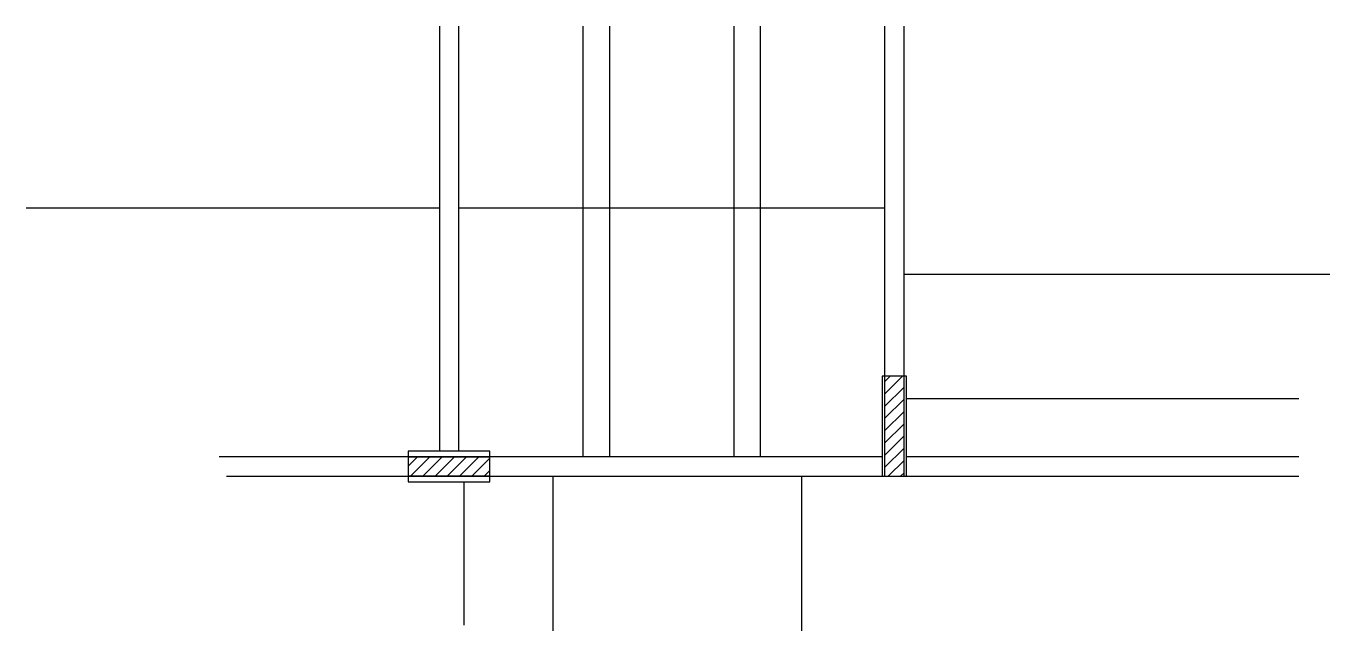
# Model space of a CAD drawing. Header units: metres. Extents: x 3840 to 5119, y 2526 to 3120.
import ezdxf

# ---------------------------------------------------------------- set-up
doc = ezdxf.new("R2010")
doc.units = ezdxf.units.M
for name, color, linetype in [('3', 7, 'Continuous'), ('7', 7, 'Continuous'), ('Painéis', 7, 'Continuous')]:
    doc.layers.add(name, color=color, linetype=linetype)

msp = doc.modelspace()

# ---------------------------------------------------------------- linework, layer by layer
at = {"layer": '3', "color": 7, "lineweight": 25}
for p, q in [((4682.2, 2758.7), (4699.6, 2776.2)), ((4682.2, 2770.7), (4687.6, 2776.2)), ((4682.2, 2746.7), (4701.2, 2765.7)), ((4682.2, 2734.7), (4701.2, 2753.7)), ((4682.2, 2722.6), (4701.2, 2741.6)), ((4682.2, 2710.6), (4701.2, 2729.6)), ((4682.2, 2698.6), (4701.2, 2717.6)), ((4682.2, 2686.6), (4701.2, 2705.6)), ((4214.7, 2687.9), (4223.9, 2697.2)), ((4217, 2678.2), (4236, 2697.2)), ((4229, 2678.2), (4248, 2697.2)), ((4241, 2678.2), (4260, 2697.2)), ((4253, 2678.2), (4272, 2697.2)), ((4265, 2678.2), (4284, 2697.2)), ((4277.1, 2678.2), (4294.7, 2695.8)), ((4685.8, 2678.2), (4701.2, 2693.5)), ((4289.1, 2678.2), (4294.7, 2683.7)), ((4697.8, 2678.2), (4701.2, 2681.5))]:
    msp.add_line(p, q, dxfattribs=at)
for points in [[(4245.2, 3120.2), (4245.2, 2702.7)], [(4264.2, 2702.7), (4264.2, 3120.2)], [(4682.2, 3120.2), (4682.2, 2776.2)], [(4701.2, 2776.2), (4701.2, 3120.2)], [(4214.7, 2697.2), (4029.2, 2697.2)], [(4679.7, 2697.2), (4294.7, 2697.2)], [(5088.7, 2697.2), (4703.7, 2697.2)], [(4036.2, 2678.2), (4214.7, 2678.2)], [(4294.7, 2678.2), (4679.7, 2678.2)], [(4703.7, 2678.2), (5088.7, 2678.2)]]:
    msp.add_lwpolyline(points, dxfattribs=at)
at = {"layer": '7', "color": 7, "lineweight": 25}
for points in [[(4679.7, 2678.2), (4703.7, 2678.2), (4703.7, 2776.2), (4679.7, 2776.2), (4679.7, 2678.2)], [(4682.2, 2678.2), (4701.2, 2678.2), (4701.2, 2776.2), (4682.2, 2776.2), (4682.2, 2678.2)], [(4294.7, 2702.7), (4214.7, 2702.7), (4214.7, 2697.2), (4294.7, 2697.2), (4294.7, 2702.7)], [(4214.7, 2678.2), (4294.7, 2678.2), (4294.7, 2697.2), (4214.7, 2697.2), (4214.7, 2678.2)], [(4294.7, 2678.2), (4214.7, 2678.2), (4214.7, 2672.7), (4294.7, 2672.7), (4294.7, 2678.2)]]:
    msp.add_lwpolyline(points, dxfattribs=at)
at = {"layer": 'Painéis', "color": 7, "lineweight": 25}
for p, q in [((4386.1, 3120.2), (4386.1, 2697.2)), ((4412.1, 3120.2), (4412.1, 2697.2)), ((4534.1, 3120.2), (4534.1, 2697.2)), ((4560.1, 3120.2), (4560.1, 2697.2)), ((4245.1, 2941.2), (3839.7, 2941.2)), ((4682.2, 2941.2), (4264.1, 2941.2)), ((5119.2, 2876.2), (4701.1, 2876.2)), ((4701.2, 2754.2), (4701.1, 2754.2)), ((5088.7, 2754.2), (4703.7, 2754.2)), ((4356.7, 2678.2), (4356.7, 2526.2)), ((4600.7, 2678.2), (4600.7, 2526.2)), ((4269.2, 2672.7), (4269.2, 2531.7))]:
    msp.add_line(p, q, dxfattribs=at)

doc.saveas('drawing.dxf')
